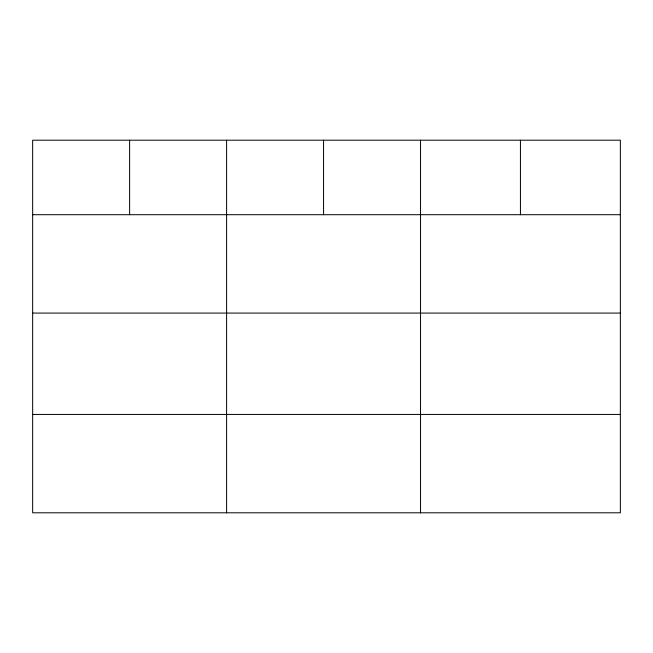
<?xml version="1.0" encoding="UTF-8"?>
<svg xmlns="http://www.w3.org/2000/svg" width="653" height="653" viewBox="0 0 653 653"><rect width="100%" height="100%" fill="white"/><g stroke="black" fill="none" stroke-linecap="round" stroke-linejoin="round"><path stroke-width="0.98" d="M620.35 313.081L620.35 140.199L32.65 140.199L32.65 512.801L620.35 512.801L620.35 313.081L32.65 313.081M32.65 214.706L620.35 214.706M32.65 414.426L620.35 414.426M520.441 140.199L520.441 214.706M420.532 140.199L420.532 512.801M323.561 140.199L323.561 214.706M226.591 140.199L226.591 512.801M129.621 140.199L129.621 214.706"/></g></svg>
